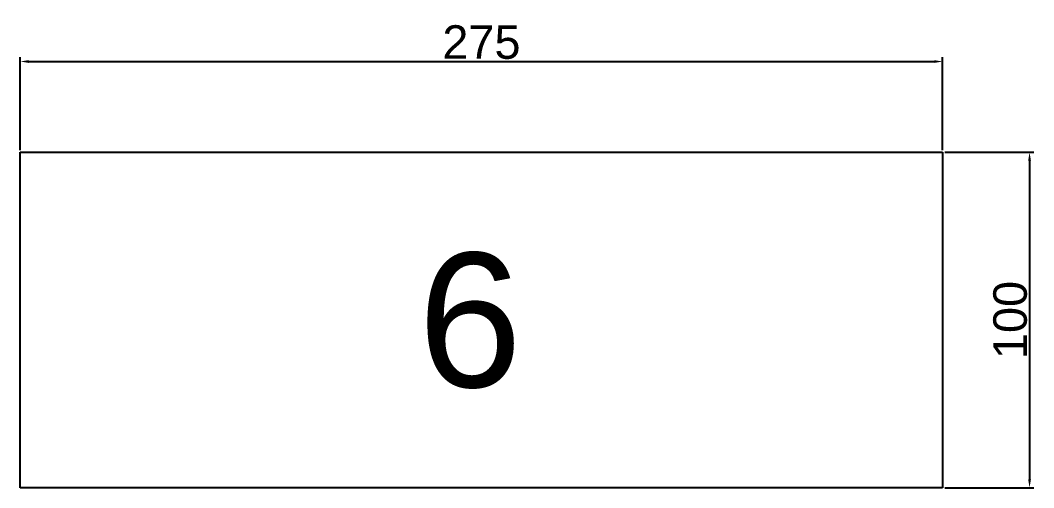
# Model space of a CAD drawing. Header units: millimetres. Extents: x 277 to 35015, y -7843 to 25622.
# Drawn here: x 341 to 643.2, y -4265 to -4125.7 of the extents above; entities that cross this region are included whole.
import ezdxf

# ---------------------------------------------------------------- set-up
doc = ezdxf.new("R2010")
doc.units = ezdxf.units.MM
doc.layers.add('尺寸标注', color=6, linetype='Continuous')
doc.layers.add('标号', color=4, linetype='Continuous')
doc.styles.get("Standard").update_dxf_attribs({"font": 'arial.ttf'})
doc.dimstyles.new('ISO-25-JHF', dxfattribs={"dimtxt": 10, "dimasz": 2.5, "dimexe": 1.25, "dimexo": 0.625, "dimtad": 1, "dimtxsty": 'Standard', "dimcen": 2.5, "dimadec": 0, "dimazin": 0, "dimtfac": 1, "dimtmove": 0, "dimatfit": 3, "dimfxl": 1, "dimarcsym": 0})

# ---------------------------------------------------------------- blocks, each defined once
blk = doc.blocks.new('*D448')
at = {"layer": 'Defpoints', "color": 0, "transparency": 16777216}
for p in [(616.04, -4137.95), (341.04, -4164.99), (616.04, -4164.99)]:
    blk.add_point(p, dxfattribs=at)
at = {"layer": '尺寸标注', "color": 0, "lineweight": -2, "transparency": 16777216}
for p, q in [((341.04, -4164.36), (341.04, -4136.7)), ((343.54, -4137.95), (613.54, -4137.95)), ((616.04, -4164.36), (616.04, -4136.7))]:
    blk.add_line(p, q, dxfattribs=at)
at = {"layer": '尺寸标注', "color": 0, "transparency": 16777216}
for points in [[(343.54, -4137.54), (343.54, -4138.37), (341.04, -4137.95)], [(613.54, -4137.54), (613.54, -4138.37), (616.04, -4137.95)]]:
    blk.add_solid(points, dxfattribs=at)
at = {"layer": '尺寸标注', "color": 0, "transparency": 16777216, "insert": (478.54, -4132.22), "char_height": 10, "attachment_point": 5}
blk.add_mtext('275', dxfattribs=at)
blk = doc.blocks.new('*D449')
at = {"layer": 'Defpoints', "color": 0, "transparency": 16777216}
for p in [(616.04, -4164.99), (616.04, -4264.99), (641.96, -4264.99)]:
    blk.add_point(p, dxfattribs=at)
at = {"layer": '尺寸标注', "color": 0, "lineweight": -2, "transparency": 16777216}
for p, q in [((616.66, -4164.99), (643.21, -4164.99)), ((641.96, -4167.49), (641.96, -4262.49)), ((616.66, -4264.99), (643.21, -4264.99))]:
    blk.add_line(p, q, dxfattribs=at)
at = {"layer": '尺寸标注', "color": 0, "transparency": 16777216}
for points in [[(641.54, -4167.49), (642.37, -4167.49), (641.96, -4164.99)], [(641.54, -4262.49), (642.37, -4262.49), (641.96, -4264.99)]]:
    blk.add_solid(points, dxfattribs=at)
at = {"layer": '尺寸标注', "color": 0, "transparency": 16777216, "insert": (636.22, -4214.99), "char_height": 10, "attachment_point": 5, "rotation": 90}
blk.add_mtext('100', dxfattribs=at)

msp = doc.modelspace()

# ---------------------------------------------------------------- linework, layer by layer
for p, q in [((341.038, -4264.988), (341.038, -4164.988)), ((341.038, -4164.988), (616.038, -4164.988)), ((616.038, -4164.988), (616.038, -4264.988)), ((616.038, -4264.988), (341.038, -4264.988))]:
    msp.add_line(p, q)

# ---------------------------------------------------------------- texts
at = {"layer": '标号', "insert": (459.584, -4235.568), "char_height": 40, "attachment_point": 7}
msp.add_mtext_dynamic_manual_height_columns('6 ', width=70.10425, gutter_width=12.5, heights=[0], dxfattribs=at)

# ---------------------------------------------------------------- dimensions: what is measured, and where the dimension line sits
at = {"layer": '尺寸标注'}
for p1, p2, distance, picture, middle in [((341.038, -4164.988), (616.038, -4164.988), 27.036, '*D448', (478.538, -4132.222)), ((616.038, -4164.988), (616.038, -4264.988), 25.917, '*D449', (636.225, -4214.988))]:
    dim = msp.add_aligned_dim(p1=p1, p2=p2, distance=distance, dimstyle='ISO-25-JHF', dxfattribs=at)
    dim.commit()
    dim.dimension.update_dxf_attribs({"geometry": picture, "text_midpoint": middle})

doc.saveas('drawing.dxf')
